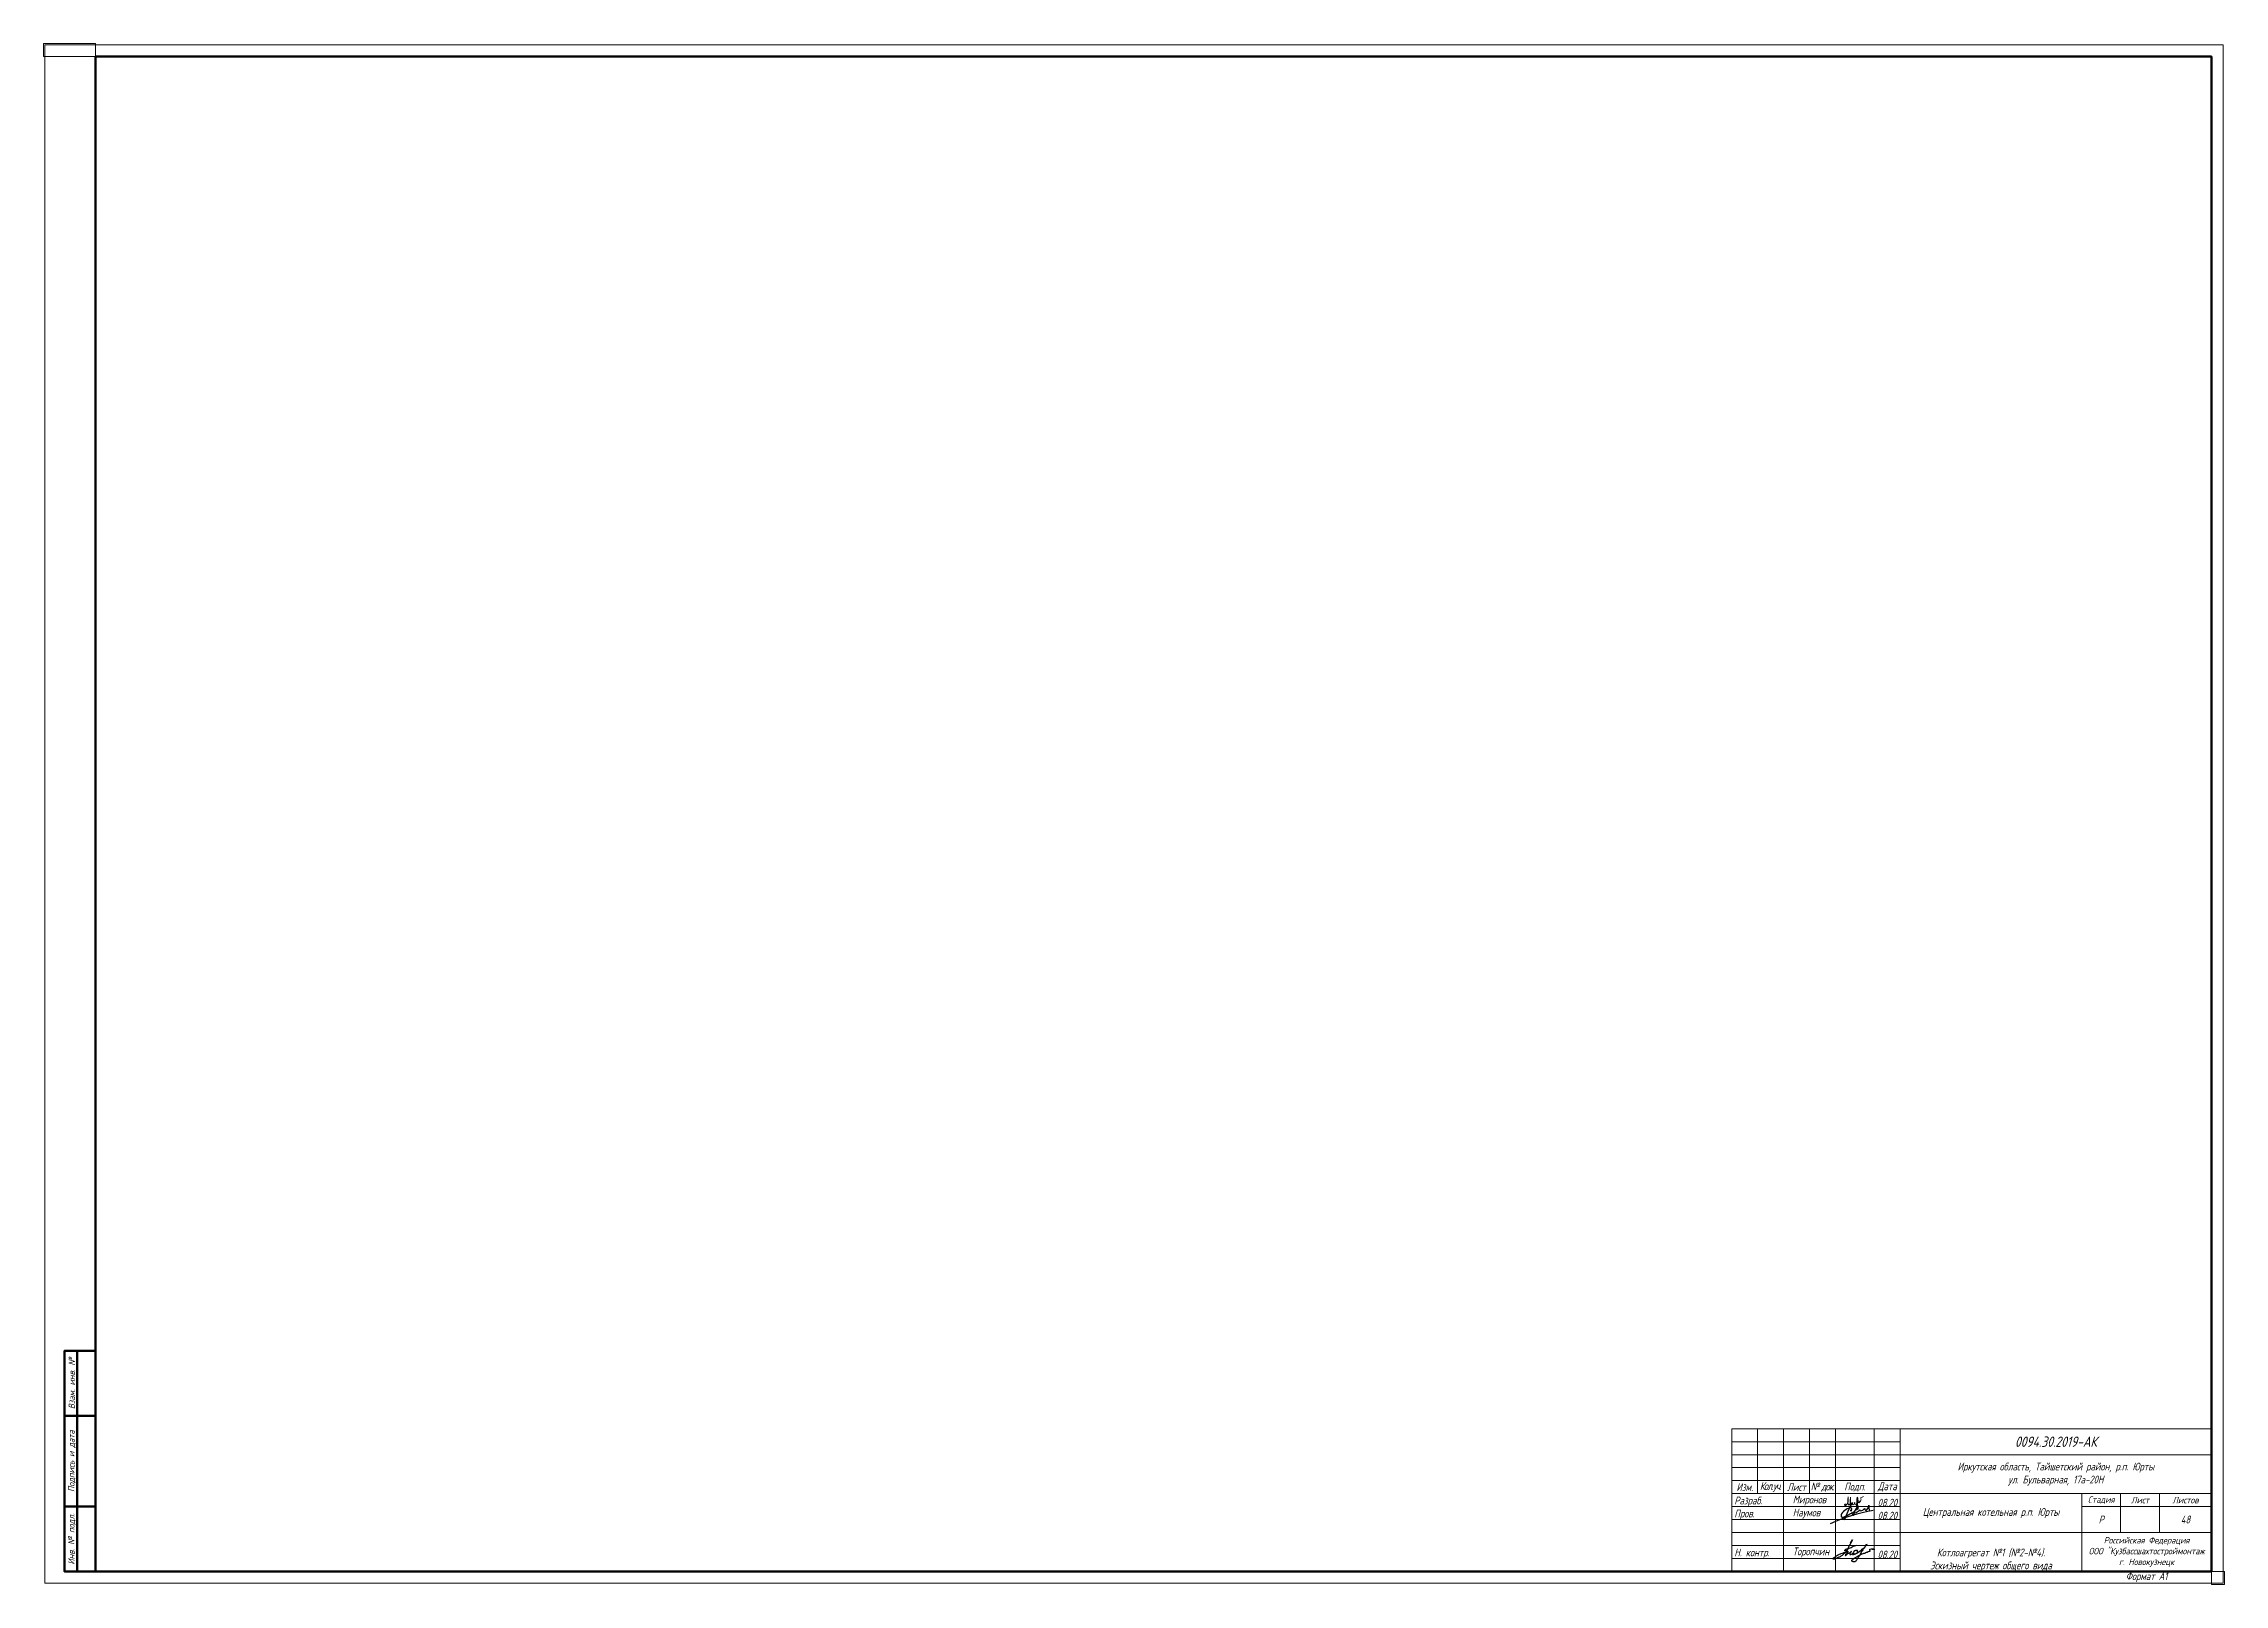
# Paper-space layout 'A1_(841x594)' of a CAD drawing. Header units: millimetres. Extents: x 0 to 841, y 0 to 594.
import ezdxf

# ---------------------------------------------------------------- set-up
doc = ezdxf.new("R2010")
doc.units = ezdxf.units.MM
doc.layers.get('0').update_dxf_attribs({"color": 250, "lineweight": 60})
doc.layers.get('Defpoints').update_dxf_attribs({"color": 170, "lineweight": 5})
for name, color, linetype, lineweight in [('По умолчанию', 7, 'Continuous', 0), ('Подоснова', 7, 'Continuous', 20), ('Рамка-Штамп-Спецификация @ 1', 7, 'Continuous', 20), ('Сплошная тонкая S_3', 250, 'Continuous', 20), ('Штамп_Подписи', 5, 'Continuous', 20), ('Штамп_Текст', 7, 'Continuous', 20)]:
    doc.layers.add(name, color=color, linetype=linetype, lineweight=lineweight)
doc.styles.add('ASKO 2_5', font='', dxfattribs={"oblique": 15, "height": 2.5})
doc.styles.add('ASKO_3', font='', dxfattribs={"oblique": 15, "height": 3})
doc.styles.add('ASKO_4', font='', dxfattribs={"oblique": 15, "height": 4})
doc.styles.get('ASKO 2_5').set_extended_font_data('GOST type A')
doc.styles.get('ASKO_3').set_extended_font_data('GOST type A')
doc.styles.get('ASKO_4').set_extended_font_data('GOST type A')

# ---------------------------------------------------------------- blocks, each defined once
blk = doc.blocks.new('*U29')
for p, q in [((-7, 0), (-7, 85)), ((0, 60), (-12, 60)), ((0, 25), (-12, 25))]:
    blk.add_line(p, q)
blk.add_lwpolyline([(0, 0), (-12, 0), (-12, 85), (0, 85)], close=True)
at = {"layer": 'Штамп_Текст', "char_height": 2.5, "attachment_point": 5, "rotation": 90, "style": 'ASKO 2_5'}
for s, insert, width in [('Взам. инв. №', (-9.12, 72.5), 25), ('Подпись и дата', (-9.12, 42.5), 35), ('Инв. № подл.', (-9.12, 12.5), 25)]:
    blk.add_mtext(s, dxfattribs=dict(at, insert=insert, width=width))
blk = doc.blocks.new('Наумов_Роспись')
at = {"layer": 'По умолчанию', "color": 5, "lineweight": 30}
for p, q in [((0.3, 9.9), (-5.6, -3.4)), ((-5.5, -0.9), (-2.6, 0.5)), ((3.6, 4.5), (5.5, 6.4)), ((4.9, 7.1), (3.7, 5.6)), ((13.6, 5.8), (14.1, 3.6))]:
    blk.add_line(p, q, dxfattribs=at)
for centre, radius, start, end in [((41.3, -132.5), 138.8, 100.0986, 114.4921), ((-5.5, 0.1), 2.39, 145.1976, 203.4603), ((2.5, -5.4), 12.1, 122.209, 145.7047), ((0.3, -1.9), 8, 96.442, 121.7993), ((-16.6, 28.7), 31.5, 296.3092, 309.9127), ((-0.5, 5.1), 1, 49.9287, 97.4965), ((-0.1, 4.3), 0.543, 146.9023, 238.796), ((-0.2, 4.4), 0.582, 255.232, 321.9888), ((1.3, 8.5), 6.36, 257.6076, 292.3983), ((-1.4, 4.9), 1.79, 333.5, 32.1226), ((-3, -1.1), 4.47, 12.8188, 31.8552), ((15, -2.1), 13.6, 145.328, 171.5099), ((1.3, 9.4), 7.2, 289.6565, 318.2304), ((5.3, 6.8), 0.411, 53.5726, 147.3861), ((5, 6.8), 0.603, 313.5771, 40.4121), ((7.1, 4.4), 0.519, 152.0698, 254.2406), ((7.3, 5.6), 1.73, 256.9582, 296.5122), ((5.5, 10.6), 7.05, 292.1229, 316.0722), ((11.6, 5.2), 1.15, 157.5281, 239.0952), ((11.3, 4.9), 0.762, 246.0408, 322.3037), ((6, 9.6), 7.81, 319.1036, 349.1142), ((17.7, 6.9), 4.27, 162.0441, 194.4345), ((-6.7, 0.4), 1.58, 231.8002, 276.9819), ((-6.8, 2.3), 3.49, 274.0085, 292.0255), ((1.4, -0.1), 0.0425, 204.2135, 328.0279)]:
    blk.add_arc(centre, radius, start, end, dxfattribs=at)
at = {"layer": 'По умолчанию', "color": 5, "lineweight": 15}
blk.add_arc((-3, -1.1), 4.47, 31.8552, 50.1549, dxfattribs=at)
blk = doc.blocks.new('Роспись Мир.')
at = {"color": 5}
blk.add_line((-128, 25), (-129, 19), dxfattribs=at)
at = {"color": 5, "ltscale": 100}
blk.add_line((37, 78), (85, 98), dxfattribs=at)
at = {"color": 5}
for centre, radius, start, end in [((-200, 32), 70.3, 300.2329, 354.8341), ((-86, 15), 42.5, 166.3715, 230.1044), ((-140, 17), 43.5, 307.8117, 3.3288), ((-53, 14), 42.5, 166.3715, 230.1044), ((-107, 16), 43.5, 307.8117, 3.3288), ((-40, 10), 25.4, 161.607, 253.0085), ((-159, 40), 125, 334.5126, 351.6445), ((-12, 13), 25.4, 161.607, 253.0085), ((-21, 43), 43.5, 307.8117, 3.3288), ((-17, 73), 70.3, 300.2329, 354.8341), ((-163, -17), 12.5, 19.6904, 261.3408), ((-39, 21), 37.5, 302.1603, 321.375), ((-19, -17), 18.2, 286.7446, 25.8424)]:
    blk.add_arc(centre, radius, start, end, dxfattribs=at)
for centre, start_param, end_param in [((-127, 57), 0.43993, 5.82186), ((-95, 54), 0.433495, 6.158047)]:
    blk.add_ellipse(centre, major_axis=(-2.1, -35.4), ratio=0.08281, start_param=start_param, end_param=end_param, dxfattribs=at)
at = {"color": 5, "extrusion": (0, 0, -1)}
for centre, major_axis, ratio, start_param, end_param in [((0, -52), (-0.9, 66.3), 0.216434, 4.970114, 6.158047), ((-1, 53), (-2.3, -39), 0.166341, 0.433495, 6.158047), ((0, -52), (-0.9, 66.3), 0.088913, 0.433495, 2.0711)]:
    blk.add_ellipse(centre, major_axis=major_axis, ratio=ratio, start_param=start_param, end_param=end_param, dxfattribs=at)
blk = doc.blocks.new('*U57')
for p, q in [((-175, 30), (-175, 55)), ((-165, 0), (-165, 55)), ((-155, 30), (-155, 55)), ((-145, 0), (-145, 55)), ((-130, 0), (-130, 55)), ((-120, 0), (-120, 55)), ((-120, 45), (0, 45)), ((-185, 35), (-120, 35)), ((-185, 30), (0, 30)), ((-50, 0), (-50, 30)), ((-35, 15), (-35, 30)), ((-20, 15), (-20, 30)), ((-50, 25), (0, 25)), ((-120, 15), (0, 15))]:
    blk.add_line(p, q)
at = {"lineweight": 20}
for p, q in [((-185, 50), (-120, 50)), ((-185, 45), (-120, 45)), ((-185, 40), (-120, 40)), ((-185, 25), (-120, 25)), ((-185, 20), (-120, 20)), ((-185, 15), (-120, 15)), ((-185, 10), (-120, 10)), ((-185, 5), (-120, 5))]:
    blk.add_line(p, q, dxfattribs=at)
blk.add_lwpolyline([(-185, 55), (0, 55), (0, 0), (-185, 0)], close=True)
at = {"layer": 'Штамп_Подписи', "color": 166, "lineweight": 25}
for points in [[(-138.51, 12.16), (-138.71, 11.95), (-138.82, 11.75), (-138.92, 11.33), (-139.13, 10.92), (-138.4, 12.16), (-139.23, 10.71), (-139.33, 10.51), (-139.64, 9.99), (-139.96, 9.37), (-140.06, 9.06), (-140.27, 8.64), (-140.58, 8.12), (-140.89, 7.81), (-140.99, 7.5), (-141.3, 7.19), (-141.72, 6.78), (-142.03, 6.47), (-142.44, 6.16), (-142.85, 5.85), (-143.17, 5.64), (-143.37, 5.54), (-143.68, 5.43), (-143.99, 5.33), (-144.2, 5.23), (-144.62, 5.02), (-145.13, 4.81), (-145.34, 4.71), (-145.86, 4.71), (-145.86, 4.92), (-145.75, 5.23), (-145.55, 5.33), (-145.24, 5.54), (-145.03, 5.74), (-144.82, 5.85), (-144.62, 6.05), (-144.2, 6.26), (-143.89, 6.36), (-143.68, 6.47), (-143.37, 6.68), (-143.06, 6.78), (-142.75, 6.88), (-142.23, 6.99), (-141.92, 7.19), (-141.72, 7.3), (-141.41, 7.4), (-141.09, 7.5), (-140.89, 7.61), (-140.68, 7.71), (-140.47, 7.71), (-140.16, 7.81), (-140.16, 7.71), (-140.27, 7.5), (-140.37, 7.19), (-140.58, 6.99), (-140.78, 6.68), (-141.09, 6.36), (-141.2, 6.16), (-141.09, 6.16), (-140.89, 6.26), (-140.58, 6.57), (-140.37, 6.78), (-140.16, 6.88), (-139.85, 6.99), (-139.54, 7.19), (-139.33, 7.3), (-139.13, 7.4), (-138.82, 7.61), (-139.02, 7.5), (-139.13, 7.3), (-139.33, 7.09), (-139.44, 6.78), (-139.44, 6.57), (-139.33, 6.47), (-139.02, 6.57), (-138.82, 6.68), (-138.51, 6.78), (-138.3, 7.09), (-138.09, 7.09), (-138.09, 6.78), (-137.88, 6.68), (-137.68, 6.68), (-137.47, 6.78), (-137.16, 6.78), (-136.95, 6.88), (-136.74, 7.09), (-136.54, 7.3), (-136.43, 7.5), (-136.43, 8.02), (-137.26, 8.02), (-137.47, 7.92), (-137.88, 7.71), (-138.09, 7.3), (-138.3, 7.09), (-138.4, 6.78), (-138.4, 6.57), (-137.99, 6.57), (-137.68, 6.68), (-137.37, 6.78), (-137.06, 6.88), (-136.74, 7.09), (-136.23, 7.4), (-135.92, 7.5), (-135.5, 7.92), (-134.98, 8.23), (-134.67, 8.54), (-134.16, 8.95), (-133.64, 9.26), (-133.53, 9.57), (-133.22, 9.88), (-133.02, 10.09), (-132.71, 10.4), (-132.81, 10.4), (-133.22, 10.19), (-133.43, 9.88), (-133.64, 9.37), (-133.84, 9.16), (-133.95, 8.95), (-134.26, 8.54), (-134.47, 8.33), (-134.67, 7.92), (-134.88, 7.61), (-135.09, 7.3), (-135.29, 6.88), (-135.5, 6.57), (-135.61, 6.16), (-136.02, 5.74), (-136.12, 5.43), (-136.23, 5.23), (-136.43, 4.92), (-136.74, 4.5), (-136.95, 4.19), (-137.16, 3.98), (-137.37, 3.78), (-137.57, 3.67), (-138.19, 3.67), (-138.51, 3.88), (-138.61, 4.09), (-138.61, 4.29), (-138.19, 4.71), (-137.99, 4.92), (-137.47, 5.23), (-136.95, 5.54), (-136.74, 5.64), (-136.23, 5.95), (-135.92, 6.16), (-135.71, 6.26), (-135.5, 6.36), (-135.29, 6.47), (-134.88, 6.68), (-134.67, 6.78), (-134.36, 6.88), (-134.05, 6.99), (-133.53, 7.09), (-133.22, 7.3), (-133.02, 7.4), (-132.6, 7.4), (-132.4, 7.61), (-132.19, 7.71), (-131.77, 7.81), (-131.46, 7.92), (-131.67, 8.02), (-131.67, 8.54), (-131.26, 8.75), (-130.22, 8.75), (-130.01, 8.54), (-130.01, 8.33), (-130.22, 8.33), (-130.22, 8.44), (-130.74, 8.44), (-130.95, 8.54)], [(-141.69, 8.13), (-141.43, 8.13), (-141.17, 8.25), (-140.91, 8.51), (-140.65, 8.64), (-140.27, 8.64), (-139.75, 8.9), (-138.97, 9.16), (-138.59, 9.42), (-138.07, 9.68), (-137.68, 9.8), (-137.42, 9.93), (-137.16, 9.93), (-136.91, 10.06)]]:
    blk.add_lwpolyline(points, dxfattribs=at)
at = {"color": 5, "linetype": 'Continuous', "lineweight": 35, "xscale": 0.5, "yscale": 0.5, "zscale": 0.5}
blk.add_blockref('Наумов_Роспись', (-138.89, 21.46), dxfattribs=at)
at = {"layer": 'Рамка-Штамп-Спецификация @ 1', "xscale": 0.028125, "yscale": 0.028125, "zscale": 0.028125}
blk.add_blockref('Роспись Мир.', (-136.55, 26.09), dxfattribs=at)
at = {"style": 'ASKO_3', "oblique": 15}
for tag, p in [('РАЗРАБ', (-161.48, 26.21)), ('ПРОВ', (-161.48, 21.21)), ('н.контр', (-161.48, 6.21))]:
    blk.add_attdef(tag, p, '', height=3, dxfattribs=at)
at = {"layer": 'Штамп_Текст'}
for s, insert, char_height, width, attachment_point, style in [('{\\fGOST type A|b1|i1|c204|p34;\\Q1;0094.30.2019-АК}', (-60, 50), 4, 120, 5, 'ASKO_4'), ('Изм.', (-180, 32.5), 3, 10, 5, 'ASKO_3'), ('{\\T0.8;Кол.уч.}', (-170, 32.5), 3, 10, 5, 'ASKO_3'), ('Лист', (-160, 32.5), 3, 10, 5, 'ASKO_3'), ('{\\T0.8;№ док.}', (-150, 32.5), 3, 18.5017, 5, 'ASKO_3'), ('Подп.', (-137.5, 32.5), 3, 15, 5, 'ASKO_3'), ('Дата', (-125, 32.5), 3, 10, 5, 'ASKO_3'), ('Иркутская область, Тайшетский район, р.п. Юрты\\Pул. Бульварная, 17а-20Н', (-60, 37.5), 3, 120, 5, 'ASKO_3'), ('\\pi0.99999;Разраб.', (-185, 25), 3, 20, 7, 'ASKO_3'), ('08.20', (-125, 25), 3, 10, 8, 'ASKO_3'), ('Стадия', (-42.5, 27.5), 2.5, 15, 5, 'ASKO 2_5'), ('Лист', (-27.5, 27.5), 2.5, 15, 5, 'ASKO 2_5'), ('Листов', (-10, 27.5), 2.5, 20, 5, 'ASKO 2_5'), ('\\pi0.99999;Пров.', (-185, 20), 3, 20, 7, 'ASKO_3'), ('08.20', (-125, 20), 3, 10, 8, 'ASKO_3'), ('Центральная котельная р.п. Юрты', (-85, 22.5), 3, 70, 5, 'ASKO_3'), ('Р', (-42.5, 20), 3, 15, 5, 'ASKO_3'), ('48', (-10, 20), 3, 20, 5, 'ASKO_3'), ('\\pi0.99999;Н. контр.', (-185, 5), 3, 20, 7, 'ASKO_3'), ('Котлоагрегат №1 (№2-№4).\\PЭскизный чертеж общего вида', (-85, 0), 3, 70, 8, 'ASKO_3'), ('Российская Федерация\\PООО "Кузбассшахтостроймонтаж\\Pг. Новокузнецк', (-25, 7.5), 2.5, 50, 5, 'ASKO 2_5'), ('08.20', (-125, 5), 3, 10, 8, 'ASKO_3')]:
    blk.add_mtext(s, dxfattribs=dict(at, insert=insert, char_height=char_height, width=width, attachment_point=attachment_point, style=style))

psp = doc.layouts.new('A1_(841x594)')

# ---------------------------------------------------------------- linework, layer by layer
psp.add_lwpolyline([(20, 589), (836, 589), (836, 5), (20, 5)], close=True)
at = {"layer": 'Defpoints', "ltscale": 500}
for points in [[(0, 594), (20, 594), (20, 589), (0, 589)], [(836, 5), (841, 5), (841, 0), (836, 0)]]:
    psp.add_lwpolyline(points, close=True, dxfattribs=at)
at = {"layer": 'Сплошная тонкая S_3'}
psp.add_lwpolyline([(0.5, 0.5), (840.5, 0.5), (840.5, 593.5), (0.5, 593.5)], close=True, dxfattribs=at)

# ---------------------------------------------------------------- block references
at = {"ltscale": 0.3}
psp.add_blockref('*U29', (20, 5), dxfattribs=at)
at = {"layer": 'Подоснова'}
psp.add_blockref('*U57', (836, 5), dxfattribs=at).add_auto_attribs({'РАЗРАБ': 'Миронов', 'ПРОВ': 'Наумов', 'н.контр': 'Торопчин'})

# ---------------------------------------------------------------- texts
at = {"insert": (811, 2.75), "char_height": 3, "attachment_point": 5, "style": 'ASKO_3'}
psp.add_mtext_dynamic_manual_height_columns('Формат А1', width=28.477, gutter_width=15, heights=[0], dxfattribs=at)

doc.saveas('drawing.dxf')
